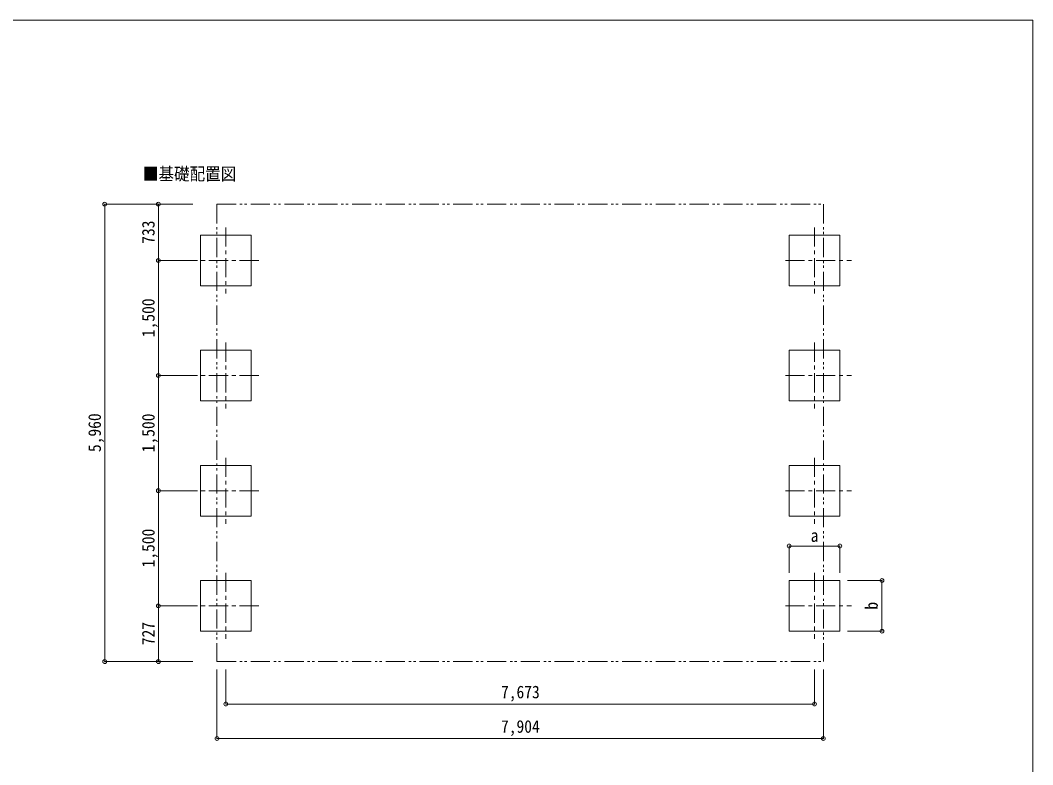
# Model space of a CAD drawing. Units: millimetres at full size, sheet at 1:50. Extents: x -14053 to 14053, y -9700 to 9700.
# Drawn here: x 149 to 13347, y 0 to 9700 of the extents above; entities that cross this region are included whole.
import ezdxf
from ezdxf.enums import TextEntityAlignment as Align

# ---------------------------------------------------------------- set-up
doc = ezdxf.new("R2010")
doc.units = ezdxf.units.MM
doc.header["$LTSCALE"] = 50
doc.header["$PDMODE"] = 32
doc.header["$PDSIZE"] = 50
doc.linetypes.add('CHAIN1', pattern=[8, 5, -1, 1, -1])
doc.linetypes.add('DOUBLE_CHAIN1', pattern=[8.8, 5, -1, 0.6, -0.6, 0.6, -1])
doc.layers.add('1-7', color=7, linetype='Continuous')
for name, color, linetype, lineweight in [('1-8', 6, 'Continuous', 9), ('1-A', 4, 'CHAIN1', 9), ('F-0', 7, 'Continuous', 9)]:
    doc.layers.add(name, color=color, linetype=linetype, lineweight=lineweight)
doc.styles.add('ＭＳ ゴシック', font='')
doc.styles.get('ＭＳ ゴシック').set_extended_font_data('MS Gothic')

msp = doc.modelspace()

# ---------------------------------------------------------------- linework, layer by layer
at = {"layer": '1-8'}
for p, q in [((1250.01, 7303.7), (2400.01, 7303.7)), ((1250.01, 7303.7), (1250.01, 1343.7)), ((1950.01, 6570.7), (1950.01, 7303.7)), ((1950.01, 6570.7), (2400.01, 6570.7)), ((1950.01, 5070.7), (1950.01, 6570.7)), ((1950.01, 5070.7), (2400.01, 5070.7)), ((1950.01, 3570.7), (1950.01, 5070.7)), ((1950.01, 3570.7), (2400.01, 3570.7)), ((1950.01, 2070.7), (1950.01, 3570.7)), ((10172.01, 2849.74), (10172.01, 2499.74)), ((10172.01, 2849.74), (10832.01, 2849.74)), ((10832.01, 2849.74), (10832.01, 2499.74)), ((11381.01, 2400.74), (10931.01, 2400.74)), ((11381.01, 2400.74), (11381.01, 1740.7)), ((1950.01, 2070.7), (2400.01, 2070.7)), ((1950.01, 1343.7), (1950.01, 2070.7)), ((11381.01, 1740.7), (10931.01, 1740.7)), ((1250.01, 1343.7), (2400.01, 1343.7)), ((2713.51, 341.59), (2713.51, 1241.23)), ((2829.01, 791.23), (2829.01, 1241.23)), ((10502.01, 791.23), (10502.01, 1241.23)), ((10617.51, 341.59), (10617.51, 1241.23)), ((2829.01, 791.23), (10502.01, 791.23)), ((2713.51, 341.59), (10617.51, 341.59))]:
    msp.add_line(p, q, dxfattribs=at)
for p in [(1250.01, 7303.7), (1950.01, 7303.7), (1950.01, 6570.7), (1950.01, 5070.7), (1950.01, 3570.7), (10172.01, 2849.74), (10832.01, 2849.74), (11381.01, 2400.74), (1950.01, 2070.7), (11381.01, 1740.7), (1250.01, 1343.7), (1950.01, 1343.7), (2829.01, 791.23), (10502.01, 791.23), (2713.51, 341.59), (10617.51, 341.59)]:
    msp.add_point(p, dxfattribs=at)
at = {"layer": '1-A', "color": 7, "linetype": 'DOUBLE_CHAIN1'}
for p, q in [((2713.51, 7303.7), (2713.51, 1343.7)), ((2713.51, 1343.7), (10617.51, 1343.7))]:
    msp.add_line(p, q, dxfattribs=at)
at = {"layer": '1-A'}
for p, q in [((2829.01, 7000.74), (2829.01, 6140.7)), ((10502.01, 7000.74), (10502.01, 6140.7)), ((3259.01, 6570.7), (2399.01, 6570.7)), ((10122.01, 6570.7), (10982.01, 6570.7)), ((2829.01, 5500.74), (2829.01, 4640.7)), ((10502.01, 5500.74), (10502.01, 4640.7)), ((3259.01, 5070.7), (2399.01, 5070.7)), ((10122.01, 5070.7), (10982.01, 5070.7)), ((2829.01, 4000.74), (2829.01, 3140.7)), ((10502.01, 4000.74), (10502.01, 3140.7)), ((3259.01, 3570.7), (2399.01, 3570.7)), ((10122.01, 3570.7), (10982.01, 3570.7)), ((2829.01, 2500.74), (2829.01, 1640.7)), ((10502.01, 2500.74), (10502.01, 1640.7)), ((3259.01, 2070.7), (2399.01, 2070.7)), ((10122.01, 2070.7), (10982.01, 2070.7))]:
    msp.add_line(p, q, dxfattribs=at)
at = {"layer": '1-A', "color": 7, "linetype": 'DOUBLE_CHAIN1'}
msp.add_lwpolyline([(2713.51, 7303.7), (10617.51, 7303.7), (10617.51, 1343.7)], dxfattribs=at)
at = {"layer": '1-A', "linetype": 'Continuous'}
for points in [[(3159.01, 6240.7), (3159.01, 6900.74), (2499.01, 6900.74), (2499.01, 6240.7)], [(10172.01, 6240.7), (10172.01, 6900.74), (10832.01, 6900.74), (10832.01, 6240.7)], [(3159.01, 4740.7), (3159.01, 5400.74), (2499.01, 5400.74), (2499.01, 4740.7)], [(10172.01, 4740.7), (10172.01, 5400.74), (10832.01, 5400.74), (10832.01, 4740.7)], [(3159.01, 3240.7), (3159.01, 3900.74), (2499.01, 3900.74), (2499.01, 3240.7)], [(10172.01, 3240.7), (10172.01, 3900.74), (10832.01, 3900.74), (10832.01, 3240.7)], [(3159.01, 1740.7), (3159.01, 2400.74), (2499.01, 2400.74), (2499.01, 1740.7)], [(10172.01, 1740.7), (10172.01, 2400.74), (10832.01, 2400.74), (10832.01, 1740.7)]]:
    msp.add_lwpolyline(points, close=True, dxfattribs=at)
at = {"layer": 'F-0', "color": 5, "lineweight": 5}
for p, q in [((-14053.43, 9700), (13346.57, 9700)), ((13346.57, 9700), (13346.57, -9700))]:
    msp.add_line(p, q, dxfattribs=at)

# ---------------------------------------------------------------- texts
at = {"layer": '1-7', "style": 'ＭＳ ゴシック', "width": 0.9}
msp.add_text('■基礎配置図', height=165, dxfattribs=at).set_placement((1748.47, 7566.46), align=Align.BOTTOM_LEFT)
at = {"layer": '1-8', "color": 7, "style": 'ＭＳ ゴシック', "width": 0.9}
for s, p in [('733', (1950.01, 6787.2)), ('1,500', (1950.01, 5570.7)), ('5,960', (1250.01, 4073.7)), ('1,500', (1950.01, 4070.7)), ('1,500', (1950.01, 2570.7)), ('b', (11376.01, 2020.72)), ('727', (1950.01, 1557.2))]:
    msp.add_text(s, height=165, rotation=90, dxfattribs=at).set_placement(p, align=Align.BOTTOM_LEFT)
for s, p in [('a', (10452.01, 2854.74)), ('7,673', (6415.51, 816.23)), ('7,904', (6415.51, 366.59))]:
    msp.add_text(s, height=165, dxfattribs=at).set_placement(p, align=Align.BOTTOM_LEFT)

doc.saveas('drawing.dxf')
